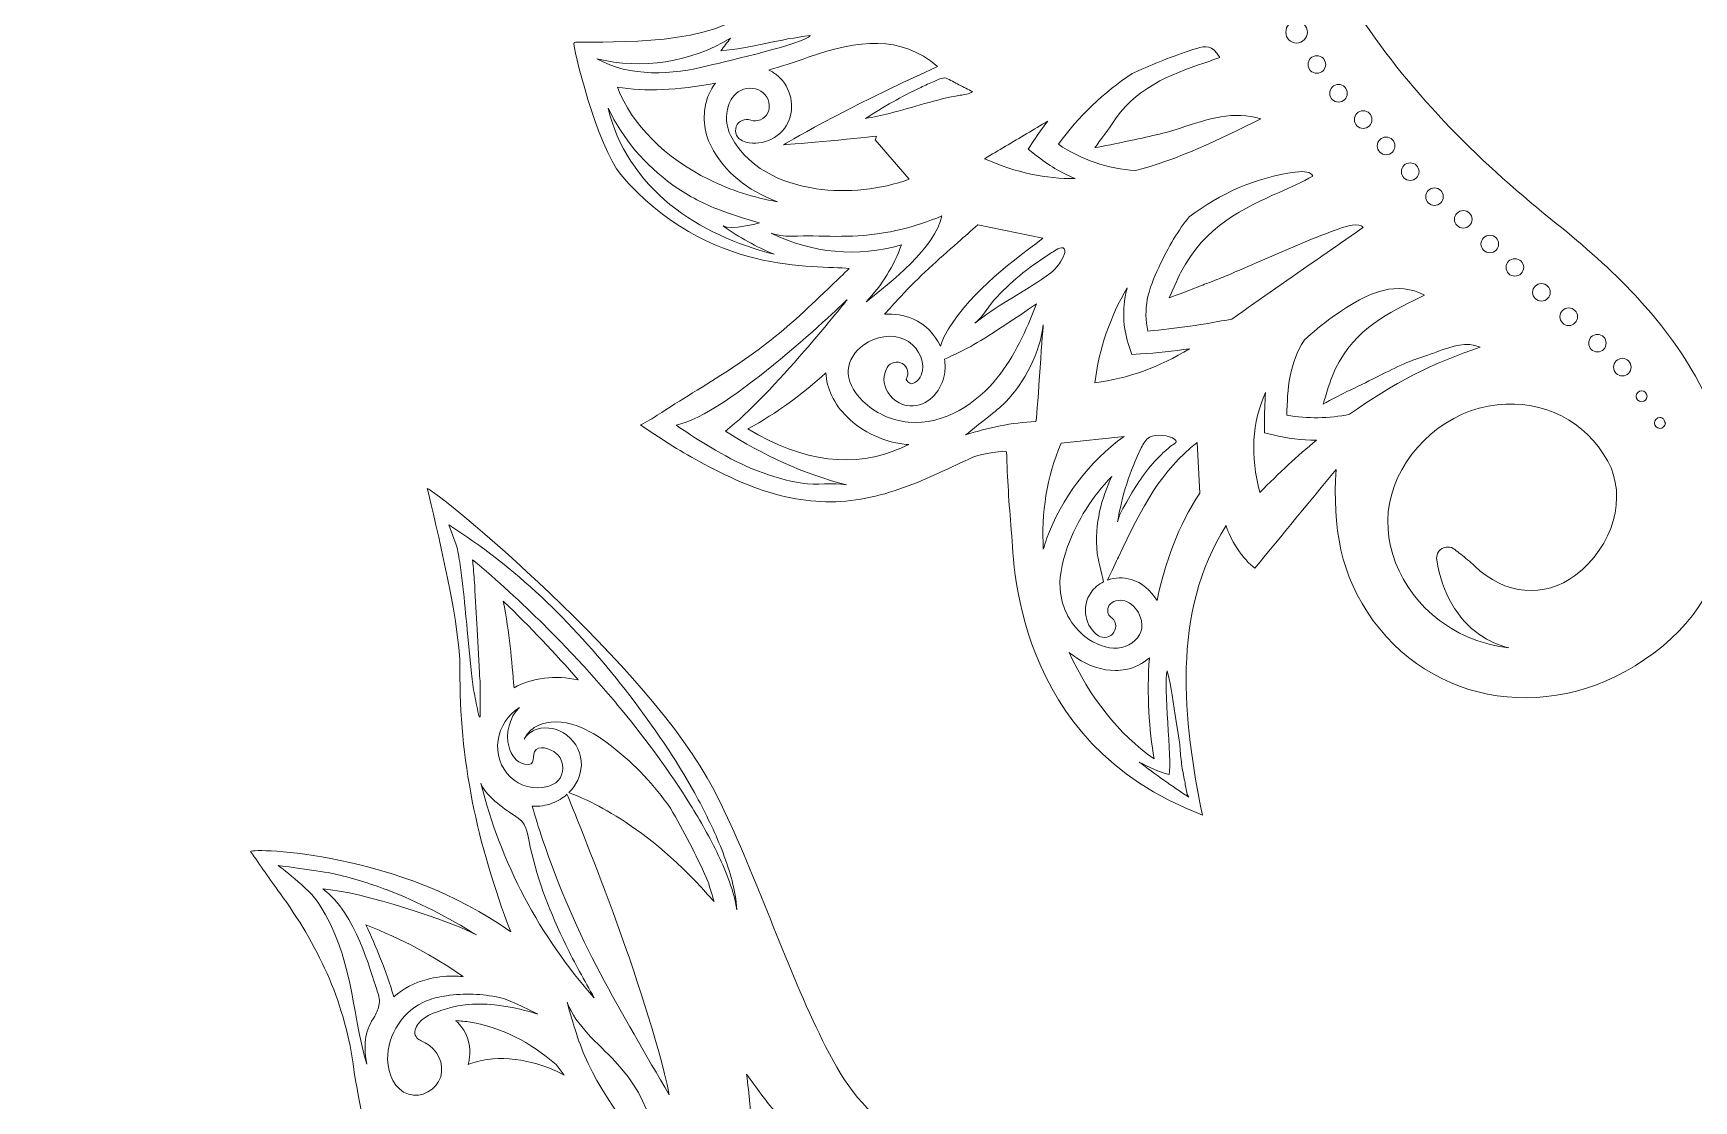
# Model space of a CAD drawing. Header units: millimetres. Extents: x 987 to 1293, y -356 to 1062.
# Drawn here: x 987.1 to 1136.1, y 653.1 to 748.9 of the extents above; entities that cross this region are included whole.
import ezdxf

# ---------------------------------------------------------------- set-up
doc = ezdxf.new("R2010")
doc.units = ezdxf.units.MM
doc.header["$MEASUREMENT"] = 0
doc.layers.add('Layer 3', color=7, linetype='Continuous')
doc.layers.add('Layer 4', color=7, linetype='Continuous')

msp = doc.modelspace()

# ---------------------------------------------------------------- linework, layer by layer
at = {"layer": 'Layer 3', "lineweight": 0}
for points, knots in [([(1016.74, 805.78), (1016.9, 805.63), (1017.07, 805.48), (1017.22, 805.33), (1017.57, 804.98), (1017.93, 804.65), (1018.25, 804.27), (1018.34, 804.17), (1018.44, 804.05), (1018.53, 803.93), (1021.75, 801.19), (1028.39, 793.09), (1033.55, 782.46), (1036.34, 776.71), (1041.5, 773.65), (1042.36, 772.68), (1037.65, 773.29), (1031.32, 776.51), (1031.24, 776.54), (1030.9, 776.72), (1029.5, 777.38), (1029.5, 777.38), (1029.5, 777.38), (1029.73, 775.84), (1029.8, 775.47), (1029.86, 775.15), (1029.91, 774.82), (1029.96, 774.51), (1029.91, 774.57), (1029.87, 774.64), (1029.82, 774.7), (1030.01, 774.05), (1030.13, 773.39), (1030.21, 772.72), (1030.3, 772.02), (1031.82, 766.92), (1032.51, 765.06), (1032.7, 764.53), (1032.9, 764.01), (1033.1, 763.49), (1033.32, 762.94), (1033.6, 762.42), (1033.88, 761.91), (1034.42, 760.92), (1034.84, 759.82), (1035.62, 759.01), (1043.05, 751.29), (1047.11, 751.35), (1050.06, 750.15), (1045.86, 747.55), (1035.83, 748.29), (1035.63, 748.1), (1035.42, 747.9), (1037.76, 738.64), (1039.81, 736.25), (1047.61, 727.16), (1057.32, 728.13), (1060.31, 727.82), (1059.79, 727.32), (1059.28, 726.83), (1058.78, 726.35), (1056.81, 724.46), (1054.95, 722.68), (1052.93, 721.12), (1050.83, 719.49), (1048.51, 718.05), (1046.26, 716.65), (1045.22, 716), (1044.14, 715.33), (1043.09, 714.65), (1042.69, 714.39), (1042.18, 714.09), (1041.59, 713.78), (1043.29, 712.62), (1045.02, 711.51), (1046.82, 710.52), (1049.28, 709.16), (1051.88, 707.97), (1054.63, 707.34), (1056.99, 706.79), (1059.41, 706.73), (1061.79, 707.2), (1064.1, 707.66), (1066.32, 708.52), (1068.44, 709.51), (1069.43, 709.97), (1070.41, 710.44), (1071.41, 710.88), (1072.18, 711.21), (1074.41, 711.56), (1074.42, 711.36), (1074.5, 709.03), (1074.63, 706.7), (1074.85, 704.37), (1075.06, 702.06), (1074.85, 685.24), (1091.99, 678.78), (1090.27, 687.21), (1089.15, 696.96), (1094.13, 704.76), (1094.4, 703.58), (1095.68, 701.66), (1096.7, 700.92), (1099.2, 703.98), (1101.59, 706.89), (1103.98, 709.79), (1103.67, 704.61), (1104.35, 700.28), (1107.32, 696.22), (1113.28, 688.1), (1124.68, 686.84), (1133.31, 693.96), (1141.53, 700.75), (1139.88, 711.68), (1136.21, 718.16), (1132.99, 723.88), (1128.3, 728.19), (1123.26, 732.25), (1116.49, 737.72), (1110.38, 743.8), (1105.64, 751.22), (1101.57, 757.59), (1100.49, 764.31), (1102.34, 771.5), (1103.3, 775.22), (1104.51, 778.91), (1105.95, 782.47), (1110.1, 792.8), (1110.67, 802.93), (1105.61, 813.23), (1101.13, 822.34), (1096.13, 831.01), (1089.63, 838.89), (1081.52, 848.71), (1072.85, 857.83), (1062.86, 865.78), (1058.31, 868.83), (1047.22, 887.77), (1038.05, 892.97), (1037.89, 893.06), (1035.97, 893.93), (1035.97, 893.93), (1035.97, 893.93), (1045.48, 872.94), (1045.83, 863.03), (1045.76, 860.18), (1044.68, 857.16), (1043.86, 855.04), (1043, 852.82), (1041.94, 850.68), (1041.24, 848.4), (1040.86, 847.19), (1040.55, 845.96), (1040.21, 844.74), (1040.19, 844.39), (1040.16, 844.03), (1040.14, 843.68), (1040.07, 842.07), (1040.1, 840.4), (1040.5, 838.83), (1040.53, 838.71), (1040.8, 837.85), (1040.8, 837.85), (1040.8, 837.55), (1036.53, 841.27), (1036.53, 841.27), (1036.53, 841.27), (1036, 836.04), (1035.72, 834.26), (1035.5, 832.77), (1035.24, 831.29), (1035.04, 829.8), (1034.96, 829.19), (1034.93, 828.57), (1034.84, 827.95), (1034.77, 827.53), (1035.09, 824.01), (1035.27, 822.26), (1035.43, 821.57), (1035.52, 820.85), (1035.64, 820.19), (1035.94, 818.65), (1036.73, 817.29), (1037.17, 815.79), (1037.23, 815.59), (1037.05, 815.41), (1036.85, 815.49), (1035.14, 816.17), (1030.01, 819.1), (1030.01, 819.1), (1029.83, 819.25), (1028.55, 820.12), (1028.55, 820.12), (1028.55, 820.12), (1028.45, 818.7), (1028.38, 818.32), (1026.44, 808.35), (1031.28, 800.23), (1031.74, 799.38), (1031.17, 799.85), (1030.59, 800.31), (1029.99, 800.76), (1029.95, 800.77), (1029.92, 800.8), (1029.89, 800.83), (1026.79, 803.16), (1023.38, 805.13), (1019.14, 805.86), (1019.1, 805.87), (1018.05, 805.87), (1017.36, 805.86), (1017.24, 805.84), (1017.12, 805.82), (1016.99, 805.8), (1016.91, 805.8), (1016.83, 805.79), (1016.74, 805.78)], [0, 0, 0, 0, 1, 1, 1, 2, 2, 2, 3, 3, 3, 4, 4, 4, 5, 5, 5, 6, 6, 6, 7, 7, 7, 8, 8, 8, 9, 9, 9, 10, 10, 10, 11, 11, 11, 12, 12, 12, 13, 13, 13, 14, 14, 14, 15, 15, 15, 16, 16, 16, 17, 17, 17, 18, 18, 18, 19, 19, 19, 20, 20, 20, 21, 21, 21, 22, 22, 22, 23, 23, 23, 24, 24, 24, 25, 25, 25, 26, 26, 26, 27, 27, 27, 28, 28, 28, 29, 29, 29, 30, 30, 30, 31, 31, 31, 32, 32, 32, 33, 33, 33, 34, 34, 34, 35, 35, 35, 36, 36, 36, 37, 37, 37, 38, 38, 38, 39, 39, 39, 40, 40, 40, 41, 41, 41, 42, 42, 42, 43, 43, 43, 44, 44, 44, 45, 45, 45, 46, 46, 46, 47, 47, 47, 48, 48, 48, 49, 49, 49, 50, 50, 50, 51, 51, 51, 52, 52, 52, 53, 53, 53, 54, 54, 54, 55, 55, 55, 56, 56, 56, 57, 57, 57, 58, 58, 58, 59, 59, 59, 60, 60, 60, 61, 61, 61, 62, 62, 62, 63, 63, 63, 64, 64, 64, 65, 65, 65, 66, 66, 66, 67, 67, 67, 68, 68, 68, 69, 69, 69, 70, 70, 70, 71, 71, 71, 72, 72, 72, 72]), ([(1100.44, 749.99), (1100.98, 749.99), (1101.41, 749.56), (1101.41, 749.02), (1101.41, 748.48), (1100.98, 748.05), (1100.44, 748.05), (1099.91, 748.05), (1099.47, 748.48), (1099.47, 749.02), (1099.47, 749.56), (1099.91, 749.99), (1100.44, 749.99)], [0, 0, 0, 0, 1, 1, 1, 2, 2, 2, 3, 3, 3, 4, 4, 4, 4]), ([(1048.79, 747.36), (1051.51, 747.57), (1054.13, 748.43), (1056.81, 748.71), (1056.34, 748.02), (1049.31, 746.41), (1047.73, 746.02), (1044.39, 745.19), (1040.67, 744.96), (1037.66, 746.64), (1041.69, 745.64), (1046.11, 746.31), (1049.66, 748.47), (1049.37, 748.1), (1049.08, 747.73), (1048.79, 747.36)], [0, 0, 0, 0, 1, 1, 1, 2, 2, 2, 3, 3, 3, 4, 4, 4, 5, 5, 5, 5]), ([(1053.91, 745.1), (1053.66, 745.31), (1053.39, 745.48), (1053.1, 745.62), (1054.24, 745.96), (1055.42, 746.34), (1056.64, 746.77), (1061.15, 748.35), (1064.9, 748.79), (1068.23, 745.94), (1059.46, 741.98), (1054.41, 738.91), (1054.41, 738.91), (1054.41, 738.91), (1061.02, 739.46), (1062.77, 739.7), (1062.71, 739.6), (1062.65, 739.36), (1062.65, 739.36), (1062.65, 739.36), (1065.69, 735.83), (1065.69, 735.83), (1063.2, 734.9), (1060.11, 734.57), (1057.33, 734.98), (1055.23, 735.29), (1051.45, 736.32), (1049.69, 739.71), (1049.27, 740.52), (1049.18, 741.57), (1049.47, 742.44), (1049.62, 742.89), (1049.93, 743.49), (1050.58, 743.8), (1051.23, 744.12), (1052.08, 744.03), (1052.6, 743.58), (1053.11, 743.15), (1053.29, 742.34), (1053.01, 741.78), (1052.74, 741.23), (1052.01, 740.92), (1051.47, 741.13), (1050.95, 741.33), (1050.37, 741.07), (1050.18, 740.55), (1049.98, 740.04), (1050.24, 739.46), (1050.75, 739.26), (1052.26, 738.68), (1054.08, 739.41), (1054.81, 740.89), (1055.49, 742.27), (1055.1, 744.08), (1053.91, 745.1)], [0, 0, 0, 0, 1, 1, 1, 2, 2, 2, 3, 3, 3, 4, 4, 4, 5, 5, 5, 6, 6, 6, 7, 7, 7, 8, 8, 8, 9, 9, 9, 10, 10, 10, 11, 11, 11, 12, 12, 12, 13, 13, 13, 14, 14, 14, 15, 15, 15, 16, 16, 16, 17, 17, 17, 18, 18, 18, 18]), ([(1079.07, 738.97), (1080.85, 741.45), (1083.13, 743.62), (1085.69, 745.31), (1085.87, 745.39), (1086.05, 745.48), (1086.24, 745.56), (1087.87, 746.3), (1089.64, 746.97), (1091.49, 747.57), (1092.23, 747.8), (1092.9, 747.89), (1093.54, 746.76), (1093.07, 746.58), (1092.59, 746.41), (1092.12, 746.25), (1089.08, 745.19), (1085.94, 744.09), (1083.77, 740.63), (1083.57, 740.31), (1082.34, 738.66), (1082.34, 738.66), (1082.34, 738.66), (1084.2, 738.99), (1084.7, 739.11), (1086.94, 739.63), (1088.28, 739.84), (1089.94, 740.39), (1092.51, 741.24), (1094.79, 742), (1097.23, 741.25), (1093.46, 739.38), (1089.77, 737.57), (1085.98, 736.6), (1083.52, 736.77), (1081.1, 737.58), (1079.07, 738.97)], [0, 0, 0, 0, 1, 1, 1, 2, 2, 2, 3, 3, 3, 4, 4, 4, 5, 5, 5, 6, 6, 6, 7, 7, 7, 8, 8, 8, 9, 9, 9, 10, 10, 10, 11, 11, 11, 12, 12, 12, 12]), ([(1103.05, 746.12), (1103.05, 745.68), (1102.69, 745.33), (1102.26, 745.33), (1101.82, 745.33), (1101.47, 745.68), (1101.47, 746.12), (1101.47, 746.56), (1101.82, 746.91), (1102.26, 746.91), (1102.69, 746.91), (1103.05, 746.56), (1103.05, 746.12)], [0, 0, 0, 0, 1, 1, 1, 2, 2, 2, 3, 3, 3, 4, 4, 4, 4]), ([(1063.92, 741.74), (1063.21, 741.56), (1062.49, 741.42), (1061.77, 741.27), (1063.36, 742.32), (1065.02, 743.25), (1066.73, 744.07), (1067.12, 744.26), (1067.52, 744.44), (1067.92, 744.6), (1068.21, 744.72), (1068.68, 744.99), (1068.99, 744.89), (1069.38, 744.77), (1069.79, 744.49), (1070.15, 744.3), (1070.56, 744.1), (1070.97, 743.89), (1071.38, 743.69), (1071.05, 743.47), (1070.64, 743.42), (1070.25, 743.36), (1068.1, 743.02), (1066.04, 742.25), (1063.92, 741.74)], [0, 0, 0, 0, 1, 1, 1, 2, 2, 2, 3, 3, 3, 4, 4, 4, 5, 5, 5, 6, 6, 6, 7, 7, 7, 8, 8, 8, 8]), ([(1047.91, 738.79), (1049.1, 736.51), (1051.16, 734.81), (1053.86, 733.81), (1051.75, 734.18), (1049.69, 734.83), (1047.75, 735.79), (1043.74, 737.75), (1040.82, 740.72), (1039.51, 744.09), (1042, 743.68), (1044.92, 743.8), (1048.3, 744.44), (1047.99, 744.04), (1047.74, 743.58), (1047.57, 743.07), (1047.12, 741.68), (1047.24, 740.08), (1047.91, 738.79)], [0, 0, 0, 0, 1, 1, 1, 2, 2, 2, 3, 3, 3, 4, 4, 4, 5, 5, 5, 6, 6, 6, 6]), ([(1104.99, 743.54), (1104.99, 743.11), (1104.64, 742.75), (1104.2, 742.75), (1103.77, 742.75), (1103.41, 743.11), (1103.41, 743.54), (1103.41, 743.98), (1103.77, 744.33), (1104.2, 744.33), (1104.64, 744.33), (1104.99, 743.98), (1104.99, 743.54)], [0, 0, 0, 0, 1, 1, 1, 2, 2, 2, 3, 3, 3, 4, 4, 4, 4]), ([(1038.69, 742.21), (1039.98, 739.45), (1042.01, 737.08), (1044.48, 735.31), (1045.7, 734.44), (1047.03, 733.71), (1048.43, 733.16), (1049.51, 732.74), (1052.26, 731.91), (1052.26, 731.91), (1052.26, 731.91), (1049.64, 731.18), (1048.99, 731.64), (1050.42, 730.62), (1051.97, 729.77), (1053.59, 729.09), (1050.21, 729.96), (1046.94, 731.37), (1044.23, 733.57), (1041.53, 735.77), (1039.43, 738.8), (1038.69, 742.21)], [0, 0, 0, 0, 1, 1, 1, 2, 2, 2, 3, 3, 3, 4, 4, 4, 5, 5, 5, 6, 6, 6, 7, 7, 7, 7]), ([(1107.2, 741.18), (1107.2, 740.74), (1106.84, 740.39), (1106.41, 740.39), (1105.97, 740.39), (1105.62, 740.74), (1105.62, 741.18), (1105.62, 741.62), (1105.97, 741.97), (1106.41, 741.97), (1106.84, 741.97), (1107.2, 741.62), (1107.2, 741.18)], [0, 0, 0, 0, 1, 1, 1, 2, 2, 2, 3, 3, 3, 4, 4, 4, 4]), ([(1080.58, 735.88), (1077.97, 735.87), (1075.28, 736.39), (1072.44, 737.67), (1073.08, 738.05), (1073.71, 738.42), (1074.32, 738.78), (1075.62, 739.55), (1076.88, 740.3), (1078.11, 741.03), (1077.68, 740.47), (1077.26, 739.89), (1076.86, 739.3), (1076.86, 739.3), (1076.36, 738.53), (1076.36, 738.53), (1076.36, 738.53), (1077.08, 737.96), (1077.08, 737.96), (1078.14, 737.11), (1079.32, 736.42), (1080.58, 735.88)], [0, 0, 0, 0, 1, 1, 1, 2, 2, 2, 3, 3, 3, 4, 4, 4, 5, 5, 5, 6, 6, 6, 7, 7, 7, 7]), ([(1109.26, 738.82), (1109.26, 738.38), (1108.91, 738.03), (1108.47, 738.03), (1108.03, 738.03), (1107.68, 738.38), (1107.68, 738.82), (1107.68, 739.25), (1108.03, 739.61), (1108.47, 739.61), (1108.91, 739.61), (1109.26, 739.25), (1109.26, 738.82)], [0, 0, 0, 0, 1, 1, 1, 2, 2, 2, 3, 3, 3, 4, 4, 4, 4]), ([(1087.1, 722.2), (1086.89, 723.13), (1086.87, 724.1), (1087.05, 725.05), (1087.24, 726.04), (1087.65, 727.01), (1088.07, 727.9), (1088.96, 729.83), (1089.84, 731.28), (1090.81, 732.44), (1093.57, 734.57), (1096.82, 736), (1100.31, 736.46), (1101.25, 736.58), (1101.66, 736.49), (1101.9, 736.11), (1100.96, 735.58), (1099.94, 735.12), (1098.88, 734.65), (1095.75, 733.25), (1092.2, 731.66), (1090.04, 727.44), (1089.85, 727.07), (1089.01, 725.18), (1089.01, 725.18), (1089.01, 725.18), (1090.9, 725.9), (1091.29, 726.05), (1091.82, 726.26), (1092.26, 726.43), (1092.63, 726.57), (1093.27, 726.82), (1093.74, 727), (1094.2, 727.19), (1095.19, 727.61), (1096.18, 728.04), (1097.18, 728.48), (1099.37, 729.44), (1101.63, 730.43), (1103.9, 731.26), (1104.54, 731.49), (1105.72, 731.92), (1106.23, 731.65), (1106.3, 731.61), (1106.35, 731.56), (1106.41, 731.5), (1105.13, 730.61), (1103.85, 729.72), (1102.59, 728.84), (1099.85, 726.95), (1097.24, 725.13), (1094.64, 723.28), (1092.15, 722.82), (1089.62, 722.41), (1087.1, 722.2)], [0, 0, 0, 0, 1, 1, 1, 2, 2, 2, 3, 3, 3, 4, 4, 4, 5, 5, 5, 6, 6, 6, 7, 7, 7, 8, 8, 8, 9, 9, 9, 10, 10, 10, 11, 11, 11, 12, 12, 12, 13, 13, 13, 14, 14, 14, 15, 15, 15, 16, 16, 16, 17, 17, 17, 18, 18, 18, 18]), ([(1111.42, 736.51), (1111.42, 736.08), (1111.07, 735.72), (1110.63, 735.72), (1110.2, 735.72), (1109.84, 736.08), (1109.84, 736.51), (1109.84, 736.95), (1110.2, 737.3), (1110.63, 737.3), (1111.07, 737.3), (1111.42, 736.95), (1111.42, 736.51)], [0, 0, 0, 0, 1, 1, 1, 2, 2, 2, 3, 3, 3, 4, 4, 4, 4]), ([(1113.6, 734.26), (1113.6, 733.83), (1113.25, 733.47), (1112.81, 733.47), (1112.38, 733.47), (1112.02, 733.83), (1112.02, 734.26), (1112.02, 734.7), (1112.38, 735.05), (1112.81, 735.05), (1113.25, 735.05), (1113.6, 734.7), (1113.6, 734.26)], [0, 0, 0, 0, 1, 1, 1, 2, 2, 2, 3, 3, 3, 4, 4, 4, 4]), ([(1116.18, 732.23), (1116.18, 731.79), (1115.83, 731.44), (1115.39, 731.44), (1114.96, 731.44), (1114.6, 731.79), (1114.6, 732.23), (1114.6, 732.66), (1114.96, 733.02), (1115.39, 733.02), (1115.83, 733.02), (1116.18, 732.66), (1116.18, 732.23)], [0, 0, 0, 0, 1, 1, 1, 2, 2, 2, 3, 3, 3, 4, 4, 4, 4]), ([(1053.32, 730.99), (1054.19, 730.55), (1056.08, 730.79), (1057.08, 730.75), (1058.43, 730.69), (1059.77, 730.68), (1061.12, 730.76), (1063.77, 730.91), (1066.17, 731.52), (1068.61, 732.53), (1068.07, 729.74), (1063.98, 726.5), (1061.83, 724.84), (1063.23, 726.28), (1064.31, 728.04), (1064.99, 729.94), (1061.15, 728.8), (1056.89, 729.19), (1053.32, 730.99)], [0, 0, 0, 0, 1, 1, 1, 2, 2, 2, 3, 3, 3, 4, 4, 4, 5, 5, 5, 6, 6, 6, 6]), ([(1068.82, 721.71), (1068.74, 721.57), (1068.62, 721.23), (1068.49, 720.84), (1068.01, 721.91), (1067.14, 722.82), (1066.02, 723.31), (1065.23, 723.65), (1064.35, 723.78), (1063.47, 723.71), (1063.92, 724.2), (1064.37, 724.7), (1064.82, 725.19), (1064.82, 725.19), (1064.94, 725.32), (1064.94, 725.32), (1066.54, 727.06), (1068.32, 728.63), (1070.05, 730.15), (1070.67, 730.7), (1071.27, 731.22), (1071.84, 731.74), (1071.84, 731.74), (1077.69, 730.53), (1077.69, 730.53), (1074.2, 727.93), (1070.91, 725.44), (1068.82, 721.71)], [0, 0, 0, 0, 1, 1, 1, 2, 2, 2, 3, 3, 3, 4, 4, 4, 5, 5, 5, 6, 6, 6, 7, 7, 7, 8, 8, 8, 9, 9, 9, 9]), ([(1118.56, 730.02), (1118.56, 729.58), (1118.21, 729.23), (1117.77, 729.23), (1117.34, 729.23), (1116.98, 729.58), (1116.98, 730.02), (1116.98, 730.45), (1117.34, 730.81), (1117.77, 730.81), (1118.21, 730.81), (1118.56, 730.45), (1118.56, 730.02)], [0, 0, 0, 0, 1, 1, 1, 2, 2, 2, 3, 3, 3, 4, 4, 4, 4]), ([(1079.09, 728.15), (1078.69, 727.61), (1078.13, 727.2), (1077.57, 726.83), (1075.58, 725.5), (1073.43, 724.42), (1071.58, 722.9), (1072.32, 723.51), (1072.89, 724.57), (1073.57, 725.28), (1074.3, 726.04), (1075.07, 726.76), (1075.89, 727.42), (1076.72, 728.08), (1077.58, 728.69), (1078.48, 729.24), (1078.73, 729.39), (1079.34, 729.89), (1079.6, 729.58), (1079.84, 729.29), (1079.26, 728.38), (1079.09, 728.15)], [0, 0, 0, 0, 1, 1, 1, 2, 2, 2, 3, 3, 3, 4, 4, 4, 5, 5, 5, 6, 6, 6, 7, 7, 7, 7]), ([(1120.81, 727.92), (1120.81, 727.48), (1120.45, 727.13), (1120.02, 727.13), (1119.58, 727.13), (1119.23, 727.48), (1119.23, 727.92), (1119.23, 728.35), (1119.58, 728.7), (1120.02, 728.7), (1120.45, 728.7), (1120.81, 728.35), (1120.81, 727.92)], [0, 0, 0, 0, 1, 1, 1, 2, 2, 2, 3, 3, 3, 4, 4, 4, 4]), ([(1082.34, 717.57), (1082.72, 720.63), (1083.74, 723.52), (1085.24, 726.08), (1085.18, 725.87), (1085.13, 725.65), (1085.09, 725.42), (1084.79, 723.89), (1084.91, 722.29), (1085.42, 720.82), (1085.42, 720.82), (1085.67, 720.09), (1085.67, 720.09), (1085.67, 720.09), (1086.44, 720.15), (1086.44, 720.15), (1087.91, 720.24), (1089.38, 720.41), (1090.84, 720.62), (1088.14, 718.96), (1085.33, 717.95), (1082.34, 717.57)], [0, 0, 0, 0, 1, 1, 1, 2, 2, 2, 3, 3, 3, 4, 4, 4, 5, 5, 5, 6, 6, 6, 7, 7, 7, 7]), ([(1099.57, 714.66), (1099.59, 716.95), (1099.82, 719.43), (1101.11, 721.37), (1101.11, 721.37), (1101.12, 721.38), (1101.13, 721.39), (1101.87, 722.1), (1102.71, 722.79), (1103.64, 723.46), (1107.16, 726.01), (1109.5, 726.63), (1111.92, 725.44), (1111.61, 725.28), (1111.29, 725.12), (1110.97, 724.96), (1108.27, 723.61), (1105.21, 722.09), (1103.59, 718.05), (1103.44, 717.67), (1102.82, 715.66), (1102.82, 715.66), (1102.82, 715.66), (1104.57, 716.6), (1104.94, 716.77), (1105.89, 717.21), (1106.73, 717.63), (1107.54, 718.04), (1109.14, 718.84), (1110.52, 719.53), (1111.93, 719.96), (1112.32, 720.07), (1112.71, 720.22), (1113.09, 720.36), (1114.47, 720.87), (1115.64, 721.3), (1116.91, 720.75), (1112.81, 719.42), (1108.98, 717.46), (1105.2, 714.74), (1103.35, 714.36), (1101.42, 714.33), (1099.57, 714.66)], [0, 0, 0, 0, 1, 1, 1, 2, 2, 2, 3, 3, 3, 4, 4, 4, 5, 5, 5, 6, 6, 6, 7, 7, 7, 8, 8, 8, 9, 9, 9, 10, 10, 10, 11, 11, 11, 12, 12, 12, 13, 13, 13, 14, 14, 14, 14]), ([(1123.19, 725.68), (1123.19, 725.24), (1122.84, 724.89), (1122.4, 724.89), (1121.97, 724.89), (1121.61, 725.24), (1121.61, 725.68), (1121.61, 726.11), (1121.97, 726.46), (1122.4, 726.46), (1122.84, 726.46), (1123.19, 726.11), (1123.19, 725.68)], [0, 0, 0, 0, 1, 1, 1, 2, 2, 2, 3, 3, 3, 4, 4, 4, 4]), ([(1060.11, 725), (1060.11, 725), (1053.43, 716.55), (1049.21, 713.22), (1052.54, 711.09), (1056.24, 709.39), (1060.07, 708.4), (1058.8, 708.63), (1057.39, 708.35), (1056.08, 708.56), (1054.71, 708.77), (1053.38, 709.16), (1052.09, 709.66), (1049.48, 710.69), (1047.09, 712.19), (1044.77, 713.77), (1049.3, 714.57), (1060.11, 725), (1060.11, 725)], [0, 0, 0, 0, 1, 1, 1, 2, 2, 2, 3, 3, 3, 4, 4, 4, 5, 5, 5, 6, 6, 6, 6]), ([(1061.61, 720.98), (1062.7, 721.76), (1064.12, 721.96), (1065.22, 721.47), (1066.33, 720.99), (1067.06, 719.75), (1066.88, 718.65), (1066.79, 718.12), (1066.39, 717.52), (1065.91, 717.48), (1065.82, 717.47), (1065.67, 717.54), (1065.57, 717.65), (1065.45, 717.77), (1065.43, 717.88), (1065.43, 717.9), (1065.72, 718.38), (1065.57, 718.99), (1065.1, 719.28), (1064.62, 719.56), (1064.01, 719.41), (1063.72, 718.94), (1063.31, 718.27), (1063.33, 717.44), (1063.78, 716.71), (1064.28, 715.9), (1065.18, 715.41), (1066.07, 715.49), (1067.6, 715.61), (1068.63, 717), (1068.85, 718.32), (1068.93, 718.77), (1068.92, 719.22), (1068.85, 719.67), (1069.63, 720.03), (1070.8, 720.57), (1071.5, 720.99), (1072.26, 721.44), (1073.29, 722.09), (1074.46, 722.86), (1075.24, 723.37), (1076.16, 723.99), (1077.1, 724.64), (1076.18, 722.26), (1075.13, 719.92), (1073.55, 717.97), (1071.85, 715.86), (1068.87, 713.72), (1065.6, 714.03), (1064.09, 714.18), (1062.6, 714.87), (1061.52, 715.93), (1060.64, 716.8), (1060.16, 717.81), (1060.22, 718.7), (1060.27, 719.53), (1060.79, 720.38), (1061.61, 720.98)], [0, 0, 0, 0, 1, 1, 1, 2, 2, 2, 3, 3, 3, 4, 4, 4, 5, 5, 5, 6, 6, 6, 7, 7, 7, 8, 8, 8, 9, 9, 9, 10, 10, 10, 11, 11, 11, 12, 12, 12, 13, 13, 13, 14, 14, 14, 15, 15, 15, 16, 16, 16, 17, 17, 17, 18, 18, 18, 19, 19, 19, 19]), ([(1125.64, 723.49), (1125.64, 723.06), (1125.28, 722.7), (1124.85, 722.7), (1124.41, 722.7), (1124.06, 723.06), (1124.06, 723.49), (1124.06, 723.93), (1124.41, 724.28), (1124.85, 724.28), (1125.28, 724.28), (1125.64, 723.93), (1125.64, 723.49)], [0, 0, 0, 0, 1, 1, 1, 2, 2, 2, 3, 3, 3, 4, 4, 4, 4]), ([(1070.74, 712.88), (1071.42, 713.42), (1072.11, 713.97), (1072.79, 714.51), (1073.33, 714.94), (1073.87, 715.37), (1074.35, 715.86), (1076.01, 717.53), (1077.47, 720.4), (1077.72, 722.77), (1077.62, 722.03), (1077.15, 714.1), (1077.04, 714.09), (1074.89, 713.98), (1072.77, 713.57), (1070.74, 712.88)], [0, 0, 0, 0, 1, 1, 1, 2, 2, 2, 3, 3, 3, 4, 4, 4, 5, 5, 5, 5]), ([(1128.21, 721.12), (1128.21, 720.69), (1127.86, 720.33), (1127.43, 720.33), (1126.99, 720.33), (1126.64, 720.69), (1126.64, 721.12), (1126.64, 721.56), (1126.99, 721.91), (1127.43, 721.91), (1127.86, 721.91), (1128.21, 721.56), (1128.21, 721.12)], [0, 0, 0, 0, 1, 1, 1, 2, 2, 2, 3, 3, 3, 4, 4, 4, 4]), ([(1129.67, 718.18), (1129.23, 718.18), (1128.88, 718.53), (1128.88, 718.97), (1128.88, 719.4), (1129.23, 719.76), (1129.67, 719.76), (1130.1, 719.76), (1130.45, 719.4), (1130.45, 718.97), (1130.45, 718.53), (1130.1, 718.18), (1129.67, 718.18)], [0, 0, 0, 0, 1, 1, 1, 2, 2, 2, 3, 3, 3, 4, 4, 4, 4]), ([(1060.12, 714.5), (1061.55, 713.11), (1063.43, 712.23), (1065.41, 712.04), (1065.49, 712.03), (1065.57, 712.03), (1065.65, 712.02), (1065.56, 711.98), (1065.47, 711.94), (1065.38, 711.9), (1065.38, 711.9), (1064.95, 711.71), (1064.95, 711.71), (1060.8, 709.85), (1056.18, 710.43), (1051.22, 713.43), (1053.86, 714.86), (1056.14, 716.59), (1058.22, 718.45), (1058.26, 717.09), (1058.93, 715.67), (1060.12, 714.5)], [0, 0, 0, 0, 1, 1, 1, 2, 2, 2, 3, 3, 3, 4, 4, 4, 5, 5, 5, 6, 6, 6, 7, 7, 7, 7]), ([(1097.66, 716.7), (1097.58, 715.75), (1097.56, 714.79), (1097.57, 713.85), (1097.57, 713.85), (1097.57, 713.06), (1097.57, 713.06), (1097.57, 713.06), (1098.33, 712.88), (1098.33, 712.88), (1099.61, 712.57), (1100.91, 712.42), (1102.22, 712.42), (1100.53, 711.02), (1098.85, 709.46), (1097.14, 707.72), (1096.27, 711.03), (1096.43, 713.99), (1097.66, 716.7)], [0, 0, 0, 0, 1, 1, 1, 2, 2, 2, 3, 3, 3, 4, 4, 4, 5, 5, 5, 6, 6, 6, 6]), ([(1130.9, 716.36), (1130.9, 716.63), (1131.12, 716.85), (1131.39, 716.85), (1131.66, 716.85), (1131.88, 716.63), (1131.88, 716.36), (1131.88, 716.09), (1131.66, 715.87), (1131.39, 715.87), (1131.12, 715.87), (1130.9, 716.09), (1130.9, 716.36)], [0, 0, 0, 0, 1, 1, 1, 2, 2, 2, 3, 3, 3, 4, 4, 4, 4]), ([(1108.94, 707.48), (1110.09, 711.73), (1114.09, 715.14), (1118.44, 715.6), (1122.62, 716.04), (1126.33, 714.15), (1128.35, 710.53), (1130.12, 707.35), (1128.85, 702.87), (1125.47, 700.31), (1122.66, 698.19), (1119.1, 698.51), (1116.4, 701.14), (1116, 701.52), (1115.57, 701.86), (1115.16, 702.18), (1114.98, 702.32), (1114.81, 702.46), (1114.63, 702.61), (1114.45, 702.76), (1114.22, 702.83), (1113.99, 702.83), (1113.82, 702.83), (1113.65, 702.79), (1113.49, 702.7), (1113.13, 702.49), (1112.94, 702.08), (1113.01, 701.67), (1113.51, 698.69), (1114.84, 696.37), (1116.87, 694.96), (1117.67, 694.4), (1118.55, 694), (1119.48, 693.78), (1117.22, 694.04), (1115.09, 694.86), (1113.27, 696.24), (1109.6, 699.01), (1107.86, 703.52), (1108.94, 707.48)], [0, 0, 0, 0, 1, 1, 1, 2, 2, 2, 3, 3, 3, 4, 4, 4, 5, 5, 5, 6, 6, 6, 7, 7, 7, 8, 8, 8, 9, 9, 9, 10, 10, 10, 11, 11, 11, 12, 12, 12, 13, 13, 13, 13]), ([(1132.54, 713.96), (1132.54, 714.23), (1132.76, 714.45), (1133.03, 714.45), (1133.16, 714.45), (1133.27, 714.4), (1133.36, 714.32), (1133.41, 714.19), (1133.46, 714.06), (1133.52, 713.93), (1133.5, 713.68), (1133.29, 713.47), (1133.03, 713.47), (1132.76, 713.47), (1132.54, 713.69), (1132.54, 713.96)], [0, 0, 0, 0, 1, 1, 1, 2, 2, 2, 3, 3, 3, 4, 4, 4, 5, 5, 5, 5]), ([(1079.31, 712.14), (1079.31, 712.14), (1084.96, 712.76), (1084.96, 712.76), (1081.8, 710.46), (1079.36, 707.23), (1078.02, 703.55), (1077.91, 703.23), (1077.81, 702.93), (1077.72, 702.63), (1077.54, 705.84), (1078.01, 709.1), (1079.31, 712.14)], [0, 0, 0, 0, 1, 1, 1, 2, 2, 2, 3, 3, 3, 4, 4, 4, 4]), ([(1087.92, 698.02), (1087.38, 698.94), (1086.54, 699.64), (1085.59, 699.92), (1084.88, 700.13), (1084.14, 700.09), (1083.48, 699.86), (1083.8, 700.54), (1084.32, 701.64), (1084.45, 701.92), (1086.62, 706.51), (1088.28, 709.67), (1091.52, 712.22), (1091.52, 712.22), (1091.75, 707.65), (1091.75, 707.65), (1089.85, 704.79), (1088.63, 701.43), (1087.92, 698.02)], [0, 0, 0, 0, 1, 1, 1, 2, 2, 2, 3, 3, 3, 4, 4, 4, 5, 5, 5, 6, 6, 6, 6]), ([(1087.25, 712.69), (1087.77, 712.99), (1089.04, 712.87), (1089.51, 712.48), (1089.84, 712.22), (1089.53, 712.16), (1089.22, 711.93), (1088.92, 711.69), (1088.63, 711.43), (1088.35, 711.17), (1087.21, 710.08), (1086.29, 708.79), (1085.52, 707.42), (1085.15, 706.75), (1084.51, 705.84), (1084.38, 705.08), (1084.76, 707.39), (1085.48, 709.64), (1086.51, 711.73), (1086.69, 712.1), (1086.9, 712.48), (1087.25, 712.69)], [0, 0, 0, 0, 1, 1, 1, 2, 2, 2, 3, 3, 3, 4, 4, 4, 5, 5, 5, 6, 6, 6, 7, 7, 7, 7]), ([(1079.9, 702.87), (1080.76, 705.22), (1082.12, 707.37), (1083.86, 709.16), (1082.95, 707.2), (1082.31, 705.02), (1082.55, 702.26), (1082.58, 701.92), (1082.94, 700.43), (1083.12, 699.71), (1082.67, 699.49), (1082.29, 699.16), (1082, 698.76), (1081.56, 698.14), (1081.4, 697.35), (1081.55, 696.58), (1081.69, 695.85), (1082.09, 695.25), (1082.67, 694.87), (1083.14, 694.58), (1083.76, 694.71), (1084.05, 695.18), (1084.35, 695.64), (1084.22, 696.26), (1083.75, 696.56), (1083.64, 696.63), (1083.55, 696.78), (1083.51, 696.96), (1083.47, 697.19), (1083.51, 697.44), (1083.63, 697.6), (1083.9, 697.98), (1084.51, 698.15), (1085.03, 698), (1085.58, 697.83), (1086.08, 697.35), (1086.36, 696.71), (1086.54, 696.29), (1086.6, 695.88), (1086.55, 695.51), (1086.43, 694.72), (1085.65, 693.99), (1084.73, 693.81), (1083.83, 693.63), (1082.76, 693.9), (1081.81, 694.54), (1080.41, 695.49), (1079.46, 697.05), (1079.26, 698.72), (1079.11, 699.92), (1079.32, 701.27), (1079.9, 702.87)], [0, 0, 0, 0, 1, 1, 1, 2, 2, 2, 3, 3, 3, 4, 4, 4, 5, 5, 5, 6, 6, 6, 7, 7, 7, 8, 8, 8, 9, 9, 9, 10, 10, 10, 11, 11, 11, 12, 12, 12, 13, 13, 13, 14, 14, 14, 15, 15, 15, 16, 16, 16, 17, 17, 17, 17]), ([(1080.03, 693.38), (1080.24, 693.21), (1080.46, 693.04), (1080.69, 692.88), (1081.78, 692.15), (1083.01, 691.75), (1084.18, 691.75), (1084.5, 691.75), (1084.81, 691.78), (1085.12, 691.84), (1085.92, 692), (1086.65, 692.38), (1087.23, 692.89), (1087, 689.56), (1087.2, 686.39), (1087.66, 683.81), (1084.53, 685.99), (1081.83, 689.4), (1080.03, 693.38)], [0, 0, 0, 0, 1, 1, 1, 2, 2, 2, 3, 3, 3, 4, 4, 4, 5, 5, 5, 6, 6, 6, 6]), ([(1086.32, 683.54), (1087.16, 683.05), (1088.07, 682.67), (1089.01, 682.42), (1089.28, 683.67), (1088.46, 690.48), (1088.83, 691.71), (1089.02, 691.4), (1089.95, 685.31), (1089.97, 684.94), (1090, 684.41), (1090.06, 683.89), (1090.13, 683.37), (1090.2, 682.85), (1090.29, 682.33), (1090.41, 681.82), (1090.46, 681.55), (1090.56, 680.53), (1090.78, 680.38), (1089.25, 681.38), (1087.77, 682.44), (1086.32, 683.54)], [0, 0, 0, 0, 1, 1, 1, 2, 2, 2, 3, 3, 3, 4, 4, 4, 5, 5, 5, 6, 6, 6, 7, 7, 7, 7])]:
    msp.add_open_spline(points, degree=3, knots=knots, dxfattribs=at)
at = {"layer": 'Layer 4', "lineweight": 0}
for points, knots in [([(1023.97, 546.08), (1027.06, 544.38), (1030.31, 542.99), (1034.47, 540.98), (1029.22, 539.49), (1024.64, 538.72), (1020.03, 538.36), (1015.08, 537.97), (1010.07, 537.55), (1005.14, 537.91), (1000.44, 538.25), (995.81, 539.56), (991.14, 540.45), (992.8, 534.71), (1003.7, 523.81), (1012.31, 519.25), (1018.81, 515.82), (1023.2, 514.94), (1042.97, 513.18), (1037, 508.92), (1031.68, 504.78), (1025.46, 501.84), (1019.22, 498.89), (1012.72, 498.09), (1005.26, 499.12), (1007.97, 493.41), (1011.52, 489.89), (1016.14, 487.38), (1022.41, 483.98), (1029.15, 482.44), (1036.17, 483.69), (1042.59, 484.84), (1048.89, 486.71), (1055.02, 488.21), (1054.31, 481.01), (1053.75, 473.23), (1052.73, 465.51), (1051.81, 458.51), (1049.08, 452.23), (1043.81, 447.26), (1043.02, 446.51), (1042.41, 445.57), (1041.6, 444.57), (1052.38, 444), (1069.65, 458.67), (1076.96, 474.54), (1081.12, 470.34), (1085.37, 466.39), (1091.99, 464.65), (1090.27, 473.07), (1089.15, 482.82), (1094.13, 490.62), (1094.4, 489.45), (1095.68, 487.52), (1096.7, 486.78), (1099.2, 489.84), (1101.59, 492.75), (1103.98, 495.66), (1103.67, 490.47), (1104.35, 486.14), (1107.32, 482.09), (1113.28, 473.96), (1124.68, 472.7), (1133.31, 479.83), (1141.53, 486.62), (1139.88, 497.55), (1136.21, 504.03), (1132.99, 509.74), (1128.3, 514.06), (1123.26, 518.12), (1116.49, 523.58), (1110.38, 529.66), (1105.64, 537.08), (1101.57, 543.45), (1100.49, 550.17), (1102.34, 557.36), (1103.3, 561.09), (1104.51, 564.77), (1105.95, 568.34), (1110.1, 578.67), (1110.67, 588.8), (1105.61, 599.1), (1101.13, 608.21), (1096.13, 616.87), (1089.63, 624.76), (1081.52, 634.58), (1072.85, 643.7), (1062.86, 651.65), (1060.26, 653.72), (1058.53, 657.19), (1057.07, 660.33), (1053.9, 667.15), (1051.58, 674.39), (1048.15, 681.06), (1042.49, 692.1), (1023.23, 707.96), (1022.46, 708.07), (1022.66, 707.11), (1025.43, 696.39), (1025.39, 691.85), (1025.33, 683.81), (1026.89, 676.24), (1029.95, 668.3), (1020, 675.45), (1006.86, 675.85), (1006.61, 675.51), (1007.48, 674.27), (1008.33, 673.01), (1009.23, 671.79), (1012.59, 667.18), (1014.98, 662.22), (1015.8, 656.47), (1016.95, 648.48), (1019.48, 640.89), (1023.79, 633.41), (1013.77, 638.79), (1003.58, 640.66), (991.55, 639.19), (994.75, 636.23), (997.39, 634.09), (999.65, 631.61), (1002.12, 628.89), (1004.34, 625.92), (1006.5, 622.93), (1008.57, 620.07), (1010.46, 617.07), (1012.34, 614.08), (1014.21, 611.08), (1015.96, 608.02), (1018.13, 604.36), (1007.93, 608.77), (998.26, 611.47), (987.11, 609.46), (988.04, 608.43), (993.18, 606.57), (1001.72, 592.73), (1003.74, 589.46), (1006.3, 586.52), (1008.86, 583.65), (1011.3, 580.91), (1014.07, 578.46), (1017.4, 575.2), (1007.46, 576.94), (988.31, 577.49), (988.31, 577.49), (988.31, 577.49), (999.15, 566.28), (1003.31, 561.63), (1009.19, 555.04), (1016.36, 550.28), (1023.97, 546.08)], [0, 0, 0, 0, 1, 1, 1, 2, 2, 2, 3, 3, 3, 4, 4, 4, 5, 5, 5, 6, 6, 6, 7, 7, 7, 8, 8, 8, 9, 9, 9, 10, 10, 10, 11, 11, 11, 12, 12, 12, 13, 13, 13, 14, 14, 14, 15, 15, 15, 16, 16, 16, 17, 17, 17, 18, 18, 18, 19, 19, 19, 20, 20, 20, 21, 21, 21, 22, 22, 22, 23, 23, 23, 24, 24, 24, 25, 25, 25, 26, 26, 26, 27, 27, 27, 28, 28, 28, 29, 29, 29, 30, 30, 30, 31, 31, 31, 32, 32, 32, 33, 33, 33, 34, 34, 34, 35, 35, 35, 36, 36, 36, 37, 37, 37, 38, 38, 38, 39, 39, 39, 40, 40, 40, 41, 41, 41, 42, 42, 42, 43, 43, 43, 44, 44, 44, 45, 45, 45, 46, 46, 46, 47, 47, 47, 48, 48, 48, 49, 49, 49, 50, 50, 50, 50]), ([(1050.23, 670.28), (1049.95, 672), (1049.3, 673.63), (1048.56, 675.19), (1047.81, 676.75), (1046.96, 678.27), (1046.04, 679.73), (1044.21, 682.68), (1042.14, 685.47), (1039.95, 688.15), (1038.85, 689.49), (1037.72, 690.79), (1036.55, 692.07), (1035.38, 693.35), (1034.18, 694.59), (1032.96, 695.81), (1030.89, 697.86), (1028.75, 699.82), (1026.52, 701.69), (1026.53, 701.58), (1026.54, 701.47), (1026.55, 701.37), (1026.62, 700.71), (1026.66, 700.05), (1026.71, 699.39), (1026.79, 698.08), (1026.86, 696.77), (1026.92, 695.46), (1026.92, 695.46), (1027.14, 691.53), (1027.14, 691.53), (1027.16, 691.2), (1027.19, 690.88), (1027.21, 690.55), (1027.22, 690.22), (1027.21, 689.9), (1027.21, 689.57), (1027.21, 689.57), (1027.21, 687.59), (1027.21, 687.59), (1027.21, 687.59), (1027.11, 687.58), (1027.11, 687.58), (1026.97, 688.23), (1026.83, 688.87), (1026.71, 689.52), (1026.65, 689.84), (1026.58, 690.17), (1026.54, 690.49), (1026.49, 690.82), (1026.48, 691.15), (1026.44, 691.47), (1026.44, 691.47), (1026.04, 695.39), (1026.04, 695.39), (1025.92, 696.7), (1025.79, 698), (1025.65, 699.3), (1025.57, 699.95), (1025.5, 700.59), (1025.41, 701.23), (1025.36, 701.55), (1025.31, 701.87), (1025.25, 702.18), (1025.19, 702.48), (1025.13, 702.8), (1025.04, 703.03), (1025.04, 703.03), (1024.39, 704.82), (1024.39, 704.82), (1024.39, 704.82), (1026, 703.74), (1026, 703.74), (1028.93, 701.77), (1031.62, 699.46), (1034.12, 696.97), (1036.61, 694.48), (1038.89, 691.79), (1041.02, 688.99), (1043.14, 686.18), (1045.09, 683.25), (1046.77, 680.16), (1047.59, 678.6), (1048.37, 677.02), (1048.99, 675.38), (1049.6, 673.73), (1050.13, 672.03), (1050.23, 670.28)], [0, 0, 0, 0, 1, 1, 1, 2, 2, 2, 3, 3, 3, 4, 4, 4, 5, 5, 5, 6, 6, 6, 7, 7, 7, 8, 8, 8, 9, 9, 9, 10, 10, 10, 11, 11, 11, 12, 12, 12, 13, 13, 13, 14, 14, 14, 15, 15, 15, 16, 16, 16, 17, 17, 17, 18, 18, 18, 19, 19, 19, 20, 20, 20, 21, 21, 21, 22, 22, 22, 23, 23, 23, 24, 24, 24, 25, 25, 25, 26, 26, 26, 27, 27, 27, 28, 28, 28, 29, 29, 29, 29]), ([(1029.28, 697.97), (1031.71, 695.64), (1033.94, 693.29), (1035.99, 690.91), (1033.94, 691.36), (1031.88, 691.11), (1030.24, 690.2), (1030.04, 692.62), (1029.83, 695.11), (1029.28, 697.97)], [0, 0, 0, 0, 1, 1, 1, 2, 2, 2, 3, 3, 3, 3]), ([(1029.9, 682.2), (1029.04, 683.04), (1028.63, 684.31), (1028.81, 685.5), (1028.98, 686.69), (1029.71, 687.78), (1030.72, 688.44), (1029.82, 687.53), (1029.45, 686.12), (1029.79, 684.88), (1029.98, 684.18), (1030.46, 683.49), (1031.17, 683.35), (1032.37, 683.1), (1031.73, 684.22), (1032.22, 684.65), (1032.74, 685.11), (1033.83, 684.57), (1034.19, 684.16), (1034.75, 683.52), (1034.77, 682.46), (1034.18, 681.86), (1033.93, 681.6), (1033.59, 681.44), (1033.24, 681.34), (1032.08, 681.01), (1030.77, 681.37), (1029.9, 682.2)], [0, 0, 0, 0, 1, 1, 1, 2, 2, 2, 3, 3, 3, 4, 4, 4, 5, 5, 5, 6, 6, 6, 7, 7, 7, 8, 8, 8, 9, 9, 9, 9]), ([(1039.13, 684.85), (1041.11, 683.3), (1042.83, 681.45), (1044.27, 679.4), (1045.47, 677.34), (1046.55, 675.25), (1047.52, 673.12), (1047.77, 672.43), (1047.99, 671.72), (1048.18, 671.01), (1042.09, 678.11), (1036.39, 680.36), (1035.15, 680.79), (1035.82, 681.45), (1036.24, 682.33), (1036.28, 683.24), (1036.31, 684.26), (1035.82, 685.29), (1034.99, 685.94), (1034.21, 686.55), (1033.23, 686.75), (1032.31, 686.49), (1031.82, 686.34), (1031.41, 686.03), (1031.15, 685.59), (1031.34, 686), (1031.66, 686.38), (1032.06, 686.63), (1032.92, 687.17), (1034.14, 687.28), (1035.4, 686.94), (1036.53, 686.62), (1037.71, 685.96), (1039.13, 684.85)], [0, 0, 0, 0, 1, 1, 1, 2, 2, 2, 3, 3, 3, 4, 4, 4, 5, 5, 5, 6, 6, 6, 7, 7, 7, 8, 8, 8, 9, 9, 9, 10, 10, 10, 11, 11, 11, 11]), ([(1027.27, 681.65), (1027.51, 680.65), (1029.38, 679.3), (1030.2, 678.8), (1031.49, 678.03), (1031.38, 677.36), (1031.7, 675.89), (1032.37, 672.84), (1033.52, 669.92), (1034.89, 667.13), (1035.68, 665.51), (1036.54, 663.93), (1037.44, 662.38), (1032.55, 667.85), (1029.03, 674.53), (1027.27, 681.65)], [0, 0, 0, 0, 1, 1, 1, 2, 2, 2, 3, 3, 3, 4, 4, 4, 5, 5, 5, 5]), ([(1032.8, 676.59), (1032.44, 677.64), (1032.14, 678.62), (1031.88, 679.57), (1032.49, 679.54), (1033.09, 679.63), (1033.66, 679.84), (1034.16, 680.03), (1034.61, 680.3), (1034.99, 680.64), (1035.84, 678.6), (1042.11, 663.37), (1044.17, 653.68), (1042.06, 657.26), (1039.92, 660.93), (1037.96, 664.6), (1036.02, 668.22), (1034.28, 672.26), (1032.8, 676.59)], [0, 0, 0, 0, 1, 1, 1, 2, 2, 2, 3, 3, 3, 4, 4, 4, 5, 5, 5, 6, 6, 6, 6]), ([(1026.86, 668.02), (1024.93, 669.13), (1016.49, 671.96), (1013.09, 672.15), (1016.12, 669.92), (1017.33, 664.79), (1017.92, 663.14), (1018.08, 662.72), (1018.21, 662.27), (1018.15, 661.83), (1018.1, 661.44), (1017.94, 661.07), (1017.74, 660.74), (1016.95, 659.47), (1016.69, 658.53), (1017.03, 656.42), (1015.58, 661.5), (1015.82, 665.94), (1012.77, 670.78), (1011.86, 672.24), (1009.08, 674.25), (1009.08, 674.25), (1009.08, 674.25), (1013.18, 673.72), (1014, 673.53), (1015.66, 673.16), (1017.28, 672.66), (1018.86, 672.06), (1021.65, 671), (1024.34, 669.62), (1026.86, 668.02)], [0, 0, 0, 0, 1, 1, 1, 2, 2, 2, 3, 3, 3, 4, 4, 4, 5, 5, 5, 6, 6, 6, 7, 7, 7, 8, 8, 8, 9, 9, 9, 10, 10, 10, 10]), ([(1016.95, 668.93), (1020.14, 667.68), (1023.03, 666.15), (1025.67, 664.29), (1025.38, 664.32), (1025.09, 664.33), (1024.81, 664.33), (1023.97, 664.33), (1023.19, 664.23), (1022.46, 664.04), (1021.32, 663.75), (1020.28, 663.2), (1019.46, 662.48), (1018.71, 664.88), (1017.89, 666.99), (1016.95, 668.93)], [0, 0, 0, 0, 1, 1, 1, 2, 2, 2, 3, 3, 3, 4, 4, 4, 5, 5, 5, 5]), ([(1032.36, 660.92), (1032.36, 660.92), (1027.88, 662.48), (1024.57, 661.5), (1023.51, 661.18), (1022.34, 660.95), (1021.67, 660.08), (1021.4, 659.74), (1021.23, 659.26), (1021.45, 658.9), (1021.62, 658.61), (1021.97, 658.5), (1022.27, 658.35), (1023.36, 657.82), (1024.01, 656.46), (1023.66, 655.29), (1023.3, 654.13), (1021.93, 653.35), (1020.77, 653.73), (1019.54, 654.13), (1018.92, 655.55), (1018.9, 656.84), (1018.86, 659.1), (1020.34, 661.31), (1022.44, 662.13), (1023, 662.35), (1023.59, 662.48), (1024.18, 662.57), (1025.76, 662.8), (1027.38, 662.74), (1028.93, 662.41), (1029.98, 662.18), (1032.36, 660.92), (1032.36, 660.92)], [0, 0, 0, 0, 1, 1, 1, 2, 2, 2, 3, 3, 3, 4, 4, 4, 5, 5, 5, 6, 6, 6, 7, 7, 7, 8, 8, 8, 9, 9, 9, 10, 10, 10, 11, 11, 11, 11]), ([(1035, 661.98), (1035.82, 659.83), (1037.74, 658.35), (1039.31, 656.68), (1042.75, 653), (1043.37, 649.14), (1043.16, 644.34), (1042.33, 648.96), (1038.83, 652.35), (1036.89, 656.48), (1036.06, 658.23), (1035.53, 660.11), (1035, 661.98)], [0, 0, 0, 0, 1, 1, 1, 2, 2, 2, 3, 3, 3, 4, 4, 4, 4]), ([(1025.19, 660.16), (1025.13, 660.22), (1025.06, 660.27), (1025, 660.32), (1025.42, 660.31), (1025.87, 660.27), (1026.35, 660.19), (1029.05, 659.74), (1031.7, 658.43), (1034.02, 656.39), (1034.27, 656.08), (1034.51, 655.77), (1034.75, 655.45), (1033.83, 655.93), (1032.88, 656.3), (1031.92, 656.55), (1030.48, 656.93), (1029.11, 657.03), (1027.85, 656.85), (1027.26, 656.76), (1026.69, 656.61), (1026.14, 656.41), (1026.18, 656.55), (1026.21, 656.71), (1026.23, 656.86), (1026.41, 658.11), (1026.03, 659.32), (1025.19, 660.16)], [0, 0, 0, 0, 1, 1, 1, 2, 2, 2, 3, 3, 3, 4, 4, 4, 5, 5, 5, 6, 6, 6, 7, 7, 7, 8, 8, 8, 9, 9, 9, 9]), ([(1053.7, 652.09), (1052.91, 651.69), (1052.19, 651.13), (1051.56, 650.44), (1051.47, 652.01), (1051.35, 653.69), (1051.1, 655.53), (1051.98, 654.29), (1052.83, 653.17), (1053.7, 652.09)], [0, 0, 0, 0, 1, 1, 1, 2, 2, 2, 3, 3, 3, 3])]:
    msp.add_open_spline(points, degree=3, knots=knots, dxfattribs=at)

doc.saveas('drawing.dxf')
